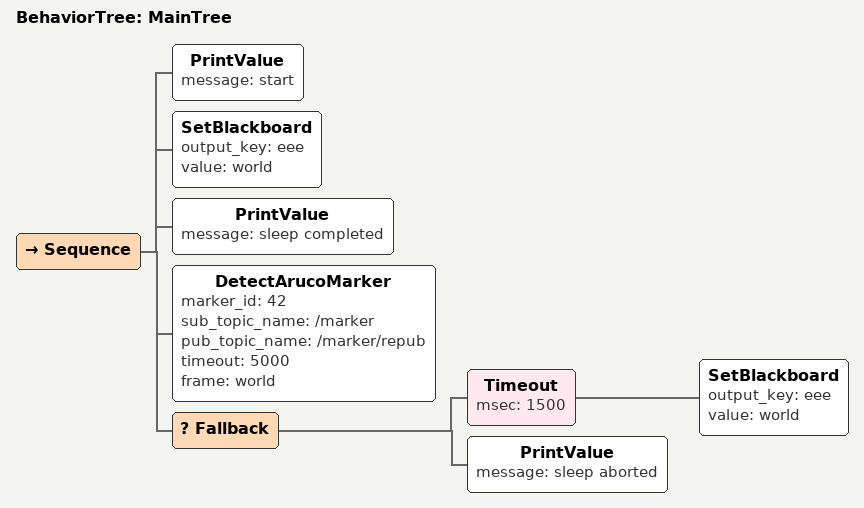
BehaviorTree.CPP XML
<root BTCPP_format="4">
     <BehaviorTree ID="MainTree">
        <Sequence>
            <PrintValue message="start"/>
            <SetBlackboard output_key="eee" value="world"/>
            <PrintValue message="sleep completed"/>
            <DetectArucoMarker marker_id="42" sub_topic_name="/marker" pub_topic_name="/marker/repub" timeout="5000" frame="world"/>
            <Fallback>
                <Timeout msec="1500">
                   <SetBlackboard output_key="eee" value="world"/>
                </Timeout>
                <PrintValue message="sleep aborted"/>
            </Fallback>
        </Sequence>
     </BehaviorTree>
 </root>
